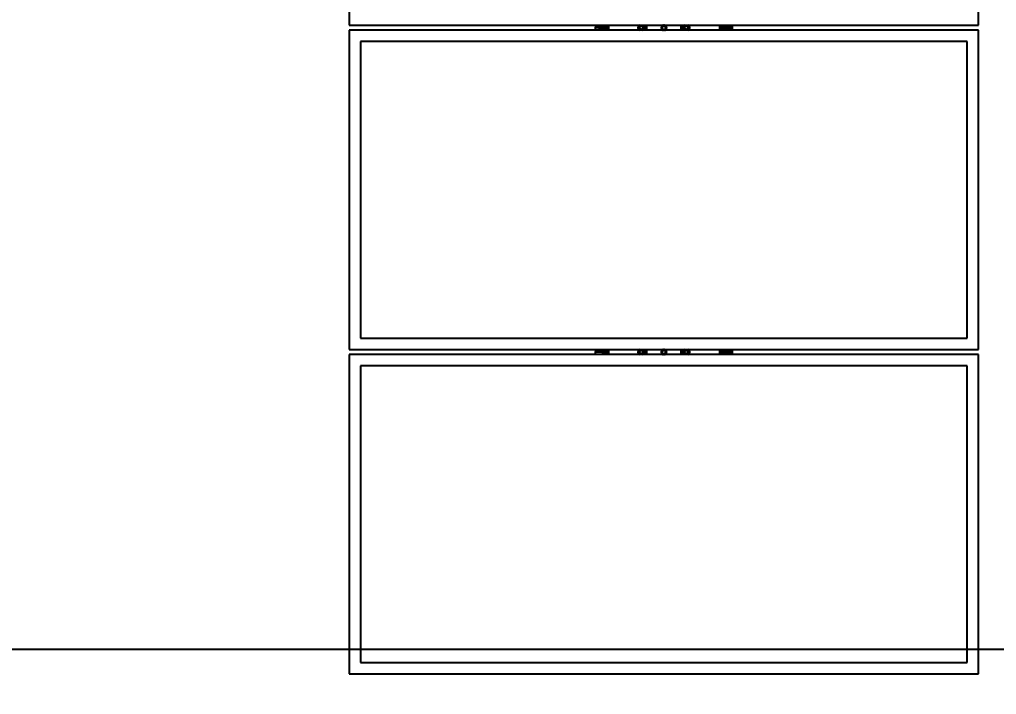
# Model space of a CAD drawing. Header units: feet. Extents: x -21 to 5170, y -254 to 1413.
# Drawn here: x 884.5 to 1023.5, y -151 to -55 of the extents above; entities that cross this region are included whole.
import ezdxf
from ezdxf import colors
from ezdxf.entities.mleader import LeaderData, LeaderLine
from ezdxf.math import Vec2, Vec3

# ---------------------------------------------------------------- set-up
doc = ezdxf.new("R2010")
doc.units = ezdxf.units.FT
doc.header["$MEASUREMENT"] = 0
doc.layers.add('E-ARRY-TABL', color=9, linetype='Continuous')
doc.layers.add('G-NPLT', color=67, linetype='Continuous', plot=False)
doc.styles.add('NEI-A', font='arial.ttf')

msp = doc.modelspace()

# ---------------------------------------------------------------- linework, layer by layer
at = {"layer": 'E-ARRY-TABL'}
for p, q in [((931.43656, -10.40365), (931.43656, -55.81444)), ((1020.97639, -55.81444), (1020.97639, -10.40365)), ((931.43656, -55.81444), (1020.97639, -55.81444)), ((931.43656, -56.54687), (931.43656, -101.95766)), ((1020.97639, -56.54687), (931.43656, -56.54687)), ((966.47886, -55.89406), (967.06491, -55.81444)), ((967.06564, -56.54687), (966.47886, -56.46724)), ((972.66805, -55.82241), (972.67681, -55.81444)), ((973.04274, -55.81444), (973.17131, -55.88905)), ((973.18062, -55.81444), (973.20658, -55.82827)), ((973.33612, -56.53889), (973.32736, -56.54687)), ((979.07921, -55.82021), (979.08559, -55.81444)), ((979.23234, -56.54687), (979.20405, -56.53167)), ((979.36827, -56.54687), (979.23972, -56.47113)), ((979.74253, -56.5411), (979.73614, -56.54687)), ((985.93409, -56.46724), (985.34731, -56.54687)), ((985.34805, -55.81444), (985.93409, -55.89406)), ((1020.97639, -101.95766), (1020.97639, -56.54687)), ((933.03876, -58.14906), (933.03876, -100.35546)), ((1019.37419, -58.14906), (933.03876, -58.14906)), ((1019.37419, -100.35546), (1019.37419, -58.14906)), ((933.03876, -100.35546), (1019.37419, -100.35546)), ((931.43656, -101.95766), (1020.97639, -101.95766)), ((931.43656, -102.69009), (931.43656, -148.10088)), ((1020.97639, -102.69009), (931.43656, -102.69009)), ((966.47886, -102.03729), (967.06491, -101.95766)), ((967.06564, -102.69009), (966.47886, -102.61046)), ((972.66805, -101.96563), (972.67681, -101.95766)), ((973.04274, -101.95766), (973.17131, -102.03227)), ((973.18062, -101.95766), (973.20658, -101.9715)), ((973.33612, -102.68212), (973.32736, -102.69009)), ((979.07921, -101.96343), (979.08559, -101.95766)), ((979.23234, -102.69009), (979.20405, -102.67489)), ((979.36827, -102.69009), (979.23972, -102.61435)), ((979.74253, -102.68432), (979.73614, -102.69009)), ((985.93409, -102.61046), (985.34731, -102.69009)), ((985.34805, -101.95766), (985.93409, -102.03729)), ((1020.97639, -148.10088), (1020.97639, -102.69009)), ((1019.37419, -104.29229), (933.03876, -104.29229)), ((933.03876, -104.29229), (933.03876, -146.49869)), ((1019.37419, -146.49869), (1019.37419, -104.29229)), ((933.03876, -146.49869), (1019.37419, -146.49869)), ((931.43656, -148.10088), (1020.97639, -148.10088))]:
    msp.add_line(p, q, dxfattribs=at)
for centre, radius in [((973.00209, -56.18065), 0.33715), ((973.00209, -56.18065), 0.24051), ((973.00209, -56.18065), 0.22889), ((979.41087, -56.18065), 0.33715), ((979.41087, -56.18065), 0.24051), ((979.41087, -56.18065), 0.22889), ((973.00209, -102.32388), 0.33715), ((973.00209, -102.32388), 0.24051), ((973.00209, -102.32388), 0.22889), ((979.41087, -102.32388), 0.33715), ((979.41087, -102.32388), 0.24051), ((979.41087, -102.32388), 0.22889)]:
    msp.add_circle(centre, radius, dxfattribs=at)
for centre, radius, start, end in [((973.00209, -56.18065), 0.48981, 132.9975613, 228.3883683), ((973.00209, -56.18065), 0.40742, 115.9892336, 244.0107664), ((973.00209, -56.18065), 0.40742, 295.9892336, 59.8725613), ((973.00209, -56.18065), 0.48981, 312.9975613, 48.3883881), ((979.41087, -56.18065), 0.48981, 132.6184959, 228.3883683), ((979.41087, -56.18065), 0.40742, 115.9892336, 239.4934959), ((979.41087, -56.18065), 0.40742, 295.9892336, 64.0107664), ((979.41087, -56.18065), 0.48981, 312.6184959, 48.3883881), ((973.00209, -102.32388), 0.48981, 132.9975613, 228.3883683), ((973.00209, -102.32388), 0.40742, 115.9892336, 244.0107664), ((973.00209, -102.32388), 0.40742, 295.9892336, 59.8725613), ((973.00209, -102.32388), 0.48981, 312.9975613, 48.3883881), ((979.41087, -102.32388), 0.48981, 132.6184959, 228.3883683), ((979.41087, -102.32388), 0.40742, 115.9892336, 239.4934959), ((979.41087, -102.32388), 0.40742, 295.9892336, 64.0107664), ((979.41087, -102.32388), 0.48981, 312.6184959, 48.3883881)]:
    msp.add_arc(centre, radius, start, end, dxfattribs=at)
for points, knots in [([(966.47886, -55.81444), (966.47886, -55.82291), (966.47886, -55.86459), (966.47886, -55.88099), (966.47886, -55.89406)], [0, 0, 0, 0, 0.203251759, 1, 1, 1, 1]), ([(966.47886, -55.89406), (966.47886, -55.90899), (966.47886, -55.93716), (966.47886, -55.96915), (966.47886, -55.99538), (966.47886, -56.03883), (966.47886, -56.07774), (966.47886, -56.10007), (966.47886, -56.10242)], [0, 0, 0, 0, 0.336781761, 0.635414469, 0.762435252, 0.874639399, 0.986817621, 1, 1, 1, 1]), ([(968.31681, -56.00512), (968.01073, -56.02549), (967.39861, -56.06624), (966.78543, -56.09036), (966.47886, -56.10242)], [0, 0, 0, 0, 0.500050032, 1, 1, 1, 1]), ([(966.47886, -56.21045), (966.47886, -56.20723), (966.47886, -56.20268), (966.47886, -56.19545), (966.47886, -56.19098), (966.47886, -56.18736), (966.47886, -56.18591), (966.47886, -56.18302), (966.47886, -56.17825), (966.47886, -56.17161), (966.47886, -56.16303), (966.47886, -56.14946), (966.47886, -56.12895), (966.47886, -56.11213), (966.47886, -56.10242)], [0, 0, 0, 0, 0.088792677, 0.125266565, 0.198196576, 0.211434953, 0.224673296, 0.237911626, 0.290864967, 0.355531486, 0.42020743, 0.526263413, 0.726625991, 1, 1, 1, 1]), ([(968.31659, -56.25909), (968.01043, -56.24835), (967.39814, -56.22689), (966.78527, -56.21593), (966.47886, -56.21045)], [0, 0, 0, 0, 0.500036901, 1, 1, 1, 1]), ([(966.47886, -56.46724), (966.47886, -56.46219), (966.47886, -56.43269), (966.47886, -56.40619), (966.47886, -56.3605), (966.47886, -56.31858), (966.47886, -56.26735), (966.47886, -56.22959), (966.47886, -56.21045)], [0, 0, 0, 0, 0.104408076, 0.610092505, 0.713229006, 0.816381409, 0.906958044, 1, 1, 1, 1]), ([(966.47886, -56.46724), (966.47886, -56.48096), (966.47886, -56.49751), (966.47886, -56.53967), (966.47886, -56.54687)], [0, 0, 0, 0, 0.829245833, 1, 1, 1, 1]), ([(968.31659, -56.25909), (968.3167, -56.28763), (968.31693, -56.34903), (968.31664, -56.43488), (968.31589, -56.50534), (968.31504, -56.53445), (968.31468, -56.54687)], [0, 0, 0, 0, 0.237682332, 0.511297981, 0.791460281, 1, 1, 1, 1]), ([(968.31469, -55.81444), (968.31504, -55.82694), (968.31584, -55.85523), (968.31661, -55.92047), (968.31674, -55.97702), (968.31681, -56.00512)], [0, 0, 0, 0, 0.284877006, 0.644722971, 1, 1, 1, 1]), ([(968.31681, -56.00512), (968.31673, -56.04443), (968.31664, -56.09143), (968.31635, -56.14681), (968.3163, -56.17172), (968.31629, -56.19279), (968.31636, -56.20806), (968.31636, -56.21903), (968.31645, -56.23505), (968.31654, -56.25), (968.31659, -56.25909)], [0, 0, 0, 0, 0.473900563, 0.566584192, 0.646097342, 0.765289978, 0.812851893, 0.824688911, 0.893504587, 1, 1, 1, 1]), ([(972.66451, -56.37455), (972.66458, -56.34294), (972.66472, -56.27914), (972.66487, -56.21318), (972.66494, -56.1799)], [0, 0, 0, 0, 0.495457963, 1, 1, 1, 1]), ([(972.83286, -56.47226), (972.78871, -56.44663), (972.7317, -56.41355), (972.67687, -56.38173), (972.66451, -56.37455)], [0, 0, 0, 0, 0.774619327, 1, 1, 1, 1]), ([(972.66494, -56.1799), (972.66495, -56.17529), (972.6651, -56.10956), (972.66524, -56.04514), (972.66537, -55.98525)], [0, 0, 0, 0, 0.070220322, 1, 1, 1, 1]), ([(972.66537, -55.98525), (972.69278, -55.96951), (972.74811, -55.93773), (972.80531, -55.90487), (972.83416, -55.8883)], [0, 0, 0, 0, 0.495457963, 1, 1, 1, 1]), ([(972.96144, -56.54687), (972.93258, -56.53012), (972.89021, -56.50553), (972.84673, -56.4803), (972.83286, -56.47226)], [0, 0, 0, 0, 0.681174188, 1, 1, 1, 1]), ([(972.83416, -55.8883), (972.83817, -55.886), (972.88158, -55.86106), (972.92413, -55.83662), (972.96276, -55.81444)], [0, 0, 0, 0, 0.09219659, 1, 1, 1, 1]), ([(973.17001, -56.473), (973.16601, -56.4753), (973.12259, -56.50024), (973.08004, -56.52468), (973.04142, -56.54687)], [0, 0, 0, 0, 0.09219659, 1, 1, 1, 1]), ([(973.3388, -56.37605), (973.31139, -56.3918), (973.25606, -56.42358), (973.19887, -56.45643), (973.17001, -56.473)], [0, 0, 0, 0, 0.495457963, 1, 1, 1, 1]), ([(973.17131, -55.88905), (973.18516, -55.89709), (973.24214, -55.93015), (973.29765, -55.96237), (973.33967, -55.98675)], [0, 0, 0, 0, 0.243165711, 1, 1, 1, 1]), ([(973.33923, -56.1814), (973.33922, -56.18602), (973.33908, -56.25175), (973.33893, -56.31616), (973.3388, -56.37605)], [0, 0, 0, 0, 0.070220322, 1, 1, 1, 1]), ([(973.33967, -55.98675), (973.3396, -56.01836), (973.33945, -56.08217), (973.33931, -56.14812), (973.33923, -56.1814)], [0, 0, 0, 0, 0.495457963, 1, 1, 1, 1]), ([(973.56953, -55.81444), (973.56975, -55.84299), (973.5716, -56.08712), (973.57027, -56.33127), (973.5691, -56.54687)], [0, 0, 0, 0, 0.116959652, 1, 1, 1, 1]), ([(973.7978, -56.54687), (973.79862, -56.3308), (973.79954, -56.08665), (973.79807, -55.84252), (973.7979, -55.81444)], [0, 0, 0, 0, 0.88496735, 1, 1, 1, 1]), ([(976.13535, -55.81444), (976.11578, -55.81668), (976.05271, -55.8239), (975.95766, -55.87928), (975.86635, -55.97264), (975.81334, -56.09258), (975.80502, -56.22191), (975.84196, -56.34639), (975.91979, -56.45062), (976.01958, -56.52313), (976.09556, -56.53969), (976.12849, -56.54687)], [0, 0, 0, 0, 0.055467135, 0.178740105, 0.301068238, 0.422074784, 0.541486052, 0.660550552, 0.781493861, 0.905315943, 1, 1, 1, 1]), ([(976.4382, -56.12842), (976.44155, -56.15488), (976.44724, -56.19969), (976.42984, -56.27001), (976.3944, -56.33333), (976.33358, -56.38659), (976.25877, -56.41697), (976.17772, -56.42103), (976.09973, -56.39794), (976.03404, -56.3505), (975.98781, -56.28436), (975.96582, -56.20653), (975.97073, -56.12553), (975.99184, -56.07547), (976.02041, -56.03062), (976.05667, -55.99054), (976.12746, -55.95191), (976.20735, -55.93858), (976.28758, -55.95249), (976.35801, -55.99222), (976.41306, -56.05238), (976.42984, -56.10313), (976.4382, -56.12842)], [0, 0, 0, 0, 0.05318276, 0.090051856, 0.143930989, 0.197508132, 0.250693831, 0.303997406, 0.357752004, 0.411588514, 0.465007081, 0.518157859, 0.571608056, 0.625348022, 0.625461196, 0.679189914, 0.732471661, 0.785668797, 0.839276455, 0.893156273, 0.946740624, 1, 1, 1, 1]), ([(976.60016, -56.22337), (976.60085, -56.18097), (976.60224, -56.09588), (976.54818, -55.97599), (976.45881, -55.88169), (976.36256, -55.82466), (976.29774, -55.81693), (976.27686, -55.81444)], [0, 0, 0, 0, 0.218328363, 0.43818827, 0.662256444, 0.89122321, 1, 1, 1, 1]), ([(976.29863, -56.54687), (976.33846, -56.53448), (976.42004, -56.5091), (976.51859, -56.42359), (976.58087, -56.32332), (976.59461, -56.25215), (976.60016, -56.22337)], [0, 0, 0, 0, 0.263744587, 0.540159175, 0.814036973, 1, 1, 1, 1]), ([(978.61501, -55.81444), (978.61433, -56.03375), (978.61358, -56.2779), (978.61485, -56.52203), (978.61498, -56.54687)], [0, 0, 0, 0, 0.898277382, 1, 1, 1, 1]), ([(978.84341, -56.54687), (978.84321, -56.52154), (978.84133, -56.27741), (978.84267, -56.03325), (978.84387, -55.81444)], [0, 0, 0, 0, 0.10376783, 1, 1, 1, 1]), ([(979.07201, -56.37232), (979.07229, -56.34071), (979.07286, -56.2769), (979.07344, -56.21095), (979.07373, -56.17767)], [0, 0, 0, 0, 0.495457963, 1, 1, 1, 1]), ([(979.23972, -56.47113), (979.22592, -56.463), (979.16917, -56.42956), (979.11387, -56.39698), (979.07201, -56.37232)], [0, 0, 0, 0, 0.243165711, 1, 1, 1, 1]), ([(979.07373, -56.17767), (979.07377, -56.17306), (979.07435, -56.10733), (979.07492, -56.04292), (979.07545, -55.98303)], [0, 0, 0, 0, 0.070220322, 1, 1, 1, 1]), ([(979.07545, -55.98303), (979.10297, -55.96746), (979.15851, -55.93605), (979.21592, -55.90358), (979.24488, -55.8872)], [0, 0, 0, 0, 0.495457963, 1, 1, 1, 1]), ([(979.24488, -55.8872), (979.2489, -55.88492), (979.29233, -55.86036), (979.33489, -55.83628), (979.37352, -55.81444)], [0, 0, 0, 0, 0.092516545, 1, 1, 1, 1]), ([(979.57685, -56.47411), (979.57284, -56.47638), (979.5294, -56.50095), (979.48684, -56.52502), (979.44822, -56.54687)], [0, 0, 0, 0, 0.092516545, 1, 1, 1, 1]), ([(979.45347, -55.81444), (979.48237, -55.83147), (979.52473, -55.85643), (979.56821, -55.88204), (979.58202, -55.89018)], [0, 0, 0, 0, 0.682346465, 1, 1, 1, 1]), ([(979.74628, -56.37828), (979.71877, -56.39384), (979.66323, -56.42525), (979.60582, -56.45773), (979.57685, -56.47411)], [0, 0, 0, 0, 0.495457963, 1, 1, 1, 1]), ([(979.58202, -55.89018), (979.626, -55.91609), (979.68279, -55.94955), (979.73741, -55.98173), (979.74972, -55.98899)], [0, 0, 0, 0, 0.774619327, 1, 1, 1, 1]), ([(979.748, -56.18363), (979.74796, -56.18825), (979.74738, -56.25398), (979.74681, -56.31839), (979.74628, -56.37828)], [0, 0, 0, 0, 0.070220322, 1, 1, 1, 1]), ([(979.74972, -55.98899), (979.74944, -56.0206), (979.74888, -56.0844), (979.7483, -56.15036), (979.748, -56.18363)], [0, 0, 0, 0, 0.495457963, 1, 1, 1, 1]), ([(984.09636, -56.25909), (984.09624, -56.29212), (984.09599, -56.36325), (984.09649, -56.45771), (984.09733, -56.52173), (984.09814, -56.54185), (984.09834, -56.54687)], [0, 0, 0, 0, 0.272878633, 0.587618909, 0.897093641, 1, 1, 1, 1]), ([(984.09835, -55.81444), (984.09815, -55.81947), (984.09735, -55.83962), (984.09645, -55.90288), (984.09625, -55.97085), (984.09614, -56.00512)], [0, 0, 0, 0, 0.141530855, 0.567144679, 1, 1, 1, 1]), ([(984.09614, -56.00512), (984.09622, -56.04443), (984.09632, -56.09143), (984.0966, -56.14681), (984.09665, -56.17172), (984.09666, -56.19279), (984.0966, -56.20806), (984.09659, -56.21903), (984.09651, -56.23505), (984.09642, -56.25), (984.09636, -56.25909)], [0, 0, 0, 0, 0.473900563, 0.566584192, 0.646097342, 0.765289978, 0.812851893, 0.824688911, 0.893504587, 1, 1, 1, 1]), ([(984.09614, -56.00512), (984.40223, -56.02549), (985.01434, -56.06624), (985.62753, -56.09036), (985.93409, -56.10242)], [0, 0, 0, 0, 0.500050032, 1, 1, 1, 1]), ([(984.09636, -56.25909), (984.40253, -56.24835), (985.01481, -56.22689), (985.62768, -56.21593), (985.93409, -56.21045)], [0, 0, 0, 0, 0.500036901, 1, 1, 1, 1]), ([(985.93409, -55.89406), (985.93409, -55.88034), (985.93409, -55.8638), (985.93409, -55.82164), (985.93409, -55.81444)], [0, 0, 0, 0, 0.829245833, 1, 1, 1, 1]), ([(985.93409, -55.89406), (985.93409, -55.90913), (985.93409, -55.93895), (985.93409, -55.96794), (985.93409, -56.00253), (985.93409, -56.04858), (985.93409, -56.08523), (985.93409, -56.10242)], [0, 0, 0, 0, 0.332265312, 0.657491515, 0.788304514, 0.900705037, 1, 1, 1, 1]), ([(985.93409, -56.10242), (985.93409, -56.11574), (985.93409, -56.13421), (985.93409, -56.15454), (985.93409, -56.16253), (985.93409, -56.17051), (985.93409, -56.17782), (985.93409, -56.18447), (985.93409, -56.18614), (985.93409, -56.18846), (985.93409, -56.19145), (985.93409, -56.19677), (985.93409, -56.20311), (985.93409, -56.20811), (985.93409, -56.21045)], [0, 0, 0, 0, 0.378460386, 0.525059812, 0.561520365, 0.597982148, 0.743875857, 0.762193155, 0.780422606, 0.789537342, 0.825996993, 0.862456604, 0.935401836, 1, 1, 1, 1]), ([(985.93409, -56.21045), (985.93409, -56.22916), (985.93409, -56.26908), (985.93409, -56.32202), (985.93409, -56.36547), (985.93409, -56.39243), (985.93409, -56.42416), (985.93409, -56.45249), (985.93409, -56.46724)], [0, 0, 0, 0, 0.090987099, 0.194222261, 0.297480686, 0.412851507, 0.694273649, 1, 1, 1, 1]), ([(985.93409, -56.54687), (985.93409, -56.5384), (985.93409, -56.49672), (985.93409, -56.48031), (985.93409, -56.46724)], [0, 0, 0, 0, 0.203251759, 1, 1, 1, 1]), ([(966.47886, -101.95766), (966.47886, -101.96613), (966.47886, -102.00781), (966.47886, -102.02421), (966.47886, -102.03729)], [0, 0, 0, 0, 0.203251759, 1, 1, 1, 1]), ([(966.47886, -102.03729), (966.47886, -102.05222), (966.47886, -102.08038), (966.47886, -102.11237), (966.47886, -102.1386), (966.47886, -102.18205), (966.47886, -102.22096), (966.47886, -102.24329), (966.47886, -102.24564)], [0, 0, 0, 0, 0.336781761, 0.635414469, 0.762435252, 0.874639399, 0.986817621, 1, 1, 1, 1]), ([(968.31681, -102.14834), (968.01073, -102.16872), (967.39861, -102.20946), (966.78543, -102.23358), (966.47886, -102.24564)], [0, 0, 0, 0, 0.500050032, 1, 1, 1, 1]), ([(966.47886, -102.35368), (966.47886, -102.35045), (966.47886, -102.3459), (966.47886, -102.33868), (966.47886, -102.33421), (966.47886, -102.33059), (966.47886, -102.32914), (966.47886, -102.32624), (966.47886, -102.32147), (966.47886, -102.31483), (966.47886, -102.30626), (966.47886, -102.29269), (966.47886, -102.27217), (966.47886, -102.25535), (966.47886, -102.24564)], [0, 0, 0, 0, 0.088792677, 0.125266565, 0.198196576, 0.211434953, 0.224673296, 0.237911626, 0.290864967, 0.355531486, 0.42020743, 0.526263413, 0.726625991, 1, 1, 1, 1]), ([(968.31659, -102.40231), (968.01043, -102.39158), (967.39814, -102.37011), (966.78527, -102.35915), (966.47886, -102.35368)], [0, 0, 0, 0, 0.500036901, 1, 1, 1, 1]), ([(966.47886, -102.61046), (966.47886, -102.60542), (966.47886, -102.57591), (966.47886, -102.54941), (966.47886, -102.50372), (966.47886, -102.4618), (966.47886, -102.41058), (966.47886, -102.37281), (966.47886, -102.35368)], [0, 0, 0, 0, 0.104408076, 0.610092505, 0.713229006, 0.816381409, 0.906958044, 1, 1, 1, 1]), ([(966.47886, -102.61046), (966.47886, -102.62418), (966.47886, -102.64073), (966.47886, -102.68289), (966.47886, -102.69009)], [0, 0, 0, 0, 0.829245833, 1, 1, 1, 1]), ([(968.31659, -102.40231), (968.3167, -102.43085), (968.31693, -102.49225), (968.31664, -102.5781), (968.31589, -102.64856), (968.31504, -102.67767), (968.31468, -102.69009)], [0, 0, 0, 0, 0.237682332, 0.511297981, 0.791460281, 1, 1, 1, 1]), ([(968.31469, -101.95766), (968.31504, -101.97016), (968.31584, -101.99845), (968.31661, -102.06369), (968.31674, -102.12025), (968.31681, -102.14834)], [0, 0, 0, 0, 0.284877006, 0.644722971, 1, 1, 1, 1]), ([(968.31681, -102.14834), (968.31673, -102.18765), (968.31664, -102.23465), (968.31635, -102.29003), (968.3163, -102.31494), (968.31629, -102.33601), (968.31636, -102.35129), (968.31636, -102.36225), (968.31645, -102.37827), (968.31654, -102.39323), (968.31659, -102.40231)], [0, 0, 0, 0, 0.473900563, 0.566584192, 0.646097342, 0.765289978, 0.812851893, 0.824688911, 0.893504587, 1, 1, 1, 1]), ([(972.66451, -102.51778), (972.66458, -102.48617), (972.66472, -102.42236), (972.66487, -102.3564), (972.66494, -102.32313)], [0, 0, 0, 0, 0.495457963, 1, 1, 1, 1]), ([(972.83286, -102.61548), (972.78871, -102.58985), (972.7317, -102.55677), (972.67687, -102.52495), (972.66451, -102.51778)], [0, 0, 0, 0, 0.774619327, 1, 1, 1, 1]), ([(972.66494, -102.32313), (972.66495, -102.31851), (972.6651, -102.25278), (972.66524, -102.18836), (972.66537, -102.12847)], [0, 0, 0, 0, 0.070220322, 1, 1, 1, 1]), ([(972.66537, -102.12847), (972.69278, -102.11273), (972.74811, -102.08095), (972.80531, -102.0481), (972.83416, -102.03152)], [0, 0, 0, 0, 0.495457963, 1, 1, 1, 1]), ([(972.96144, -102.69009), (972.93258, -102.67334), (972.89021, -102.64876), (972.84673, -102.62352), (972.83286, -102.61548)], [0, 0, 0, 0, 0.681174188, 1, 1, 1, 1]), ([(972.83416, -102.03152), (972.83817, -102.02922), (972.88158, -102.00428), (972.92413, -101.97985), (972.96276, -101.95766)], [0, 0, 0, 0, 0.09219659, 1, 1, 1, 1]), ([(973.17001, -102.61623), (973.16601, -102.61853), (973.12259, -102.64347), (973.08004, -102.66791), (973.04142, -102.69009)], [0, 0, 0, 0, 0.09219659, 1, 1, 1, 1]), ([(973.3388, -102.51928), (973.31139, -102.53502), (973.25606, -102.5668), (973.19887, -102.59965), (973.17001, -102.61623)], [0, 0, 0, 0, 0.495457963, 1, 1, 1, 1]), ([(973.17131, -102.03227), (973.18516, -102.04031), (973.24214, -102.07337), (973.29765, -102.10559), (973.33967, -102.12997)], [0, 0, 0, 0, 0.243165711, 1, 1, 1, 1]), ([(973.33923, -102.32463), (973.33922, -102.32924), (973.33908, -102.39497), (973.33893, -102.45939), (973.3388, -102.51928)], [0, 0, 0, 0, 0.070220322, 1, 1, 1, 1]), ([(973.33967, -102.12997), (973.3396, -102.16159), (973.33945, -102.22539), (973.33931, -102.29135), (973.33923, -102.32463)], [0, 0, 0, 0, 0.495457963, 1, 1, 1, 1]), ([(973.56953, -101.95766), (973.56975, -101.98621), (973.5716, -102.23034), (973.57027, -102.4745), (973.5691, -102.69009)], [0, 0, 0, 0, 0.116959652, 1, 1, 1, 1]), ([(973.7978, -102.69009), (973.79862, -102.47403), (973.79954, -102.22988), (973.79807, -101.98574), (973.7979, -101.95766)], [0, 0, 0, 0, 0.88496735, 1, 1, 1, 1]), ([(976.13535, -101.95766), (976.11578, -101.9599), (976.05271, -101.96713), (975.95766, -102.02251), (975.86635, -102.11587), (975.81334, -102.23581), (975.80502, -102.36513), (975.84196, -102.48962), (975.91979, -102.59385), (976.01958, -102.66636), (976.09556, -102.68292), (976.12849, -102.69009)], [0, 0, 0, 0, 0.055467135, 0.178740105, 0.301068238, 0.422074784, 0.541486052, 0.660550552, 0.781493861, 0.905315943, 1, 1, 1, 1]), ([(976.4382, -102.27164), (976.44155, -102.2981), (976.44724, -102.34291), (976.42984, -102.41323), (976.3944, -102.47655), (976.33358, -102.52981), (976.25877, -102.56019), (976.17772, -102.56425), (976.09973, -102.54117), (976.03404, -102.49373), (975.98781, -102.42758), (975.96582, -102.34975), (975.97073, -102.26875), (975.99184, -102.21869), (976.02041, -102.17384), (976.05667, -102.13376), (976.12746, -102.09513), (976.20735, -102.08181), (976.28758, -102.09571), (976.35801, -102.13544), (976.41306, -102.19561), (976.42984, -102.24635), (976.4382, -102.27164)], [0, 0, 0, 0, 0.05318276, 0.090051856, 0.143930989, 0.197508132, 0.250693831, 0.303997406, 0.357752004, 0.411588514, 0.465007081, 0.518157859, 0.571608056, 0.625348022, 0.625461196, 0.679189914, 0.732471661, 0.785668797, 0.839276455, 0.893156273, 0.946740624, 1, 1, 1, 1]), ([(976.60016, -102.36659), (976.60085, -102.32419), (976.60224, -102.2391), (976.54818, -102.11922), (976.45881, -102.02492), (976.36256, -101.96789), (976.29774, -101.96015), (976.27686, -101.95766)], [0, 0, 0, 0, 0.218328363, 0.43818827, 0.662256444, 0.89122321, 1, 1, 1, 1]), ([(976.29863, -102.69009), (976.33846, -102.6777), (976.42004, -102.65232), (976.51859, -102.56681), (976.58087, -102.46654), (976.59461, -102.39538), (976.60016, -102.36659)], [0, 0, 0, 0, 0.263744587, 0.540159175, 0.814036973, 1, 1, 1, 1]), ([(978.61501, -101.95766), (978.61433, -102.17697), (978.61358, -102.42112), (978.61485, -102.66526), (978.61498, -102.69009)], [0, 0, 0, 0, 0.898277382, 1, 1, 1, 1]), ([(978.84341, -102.69009), (978.84321, -102.66476), (978.84133, -102.42063), (978.84267, -102.17648), (978.84387, -101.95766)], [0, 0, 0, 0, 0.10376783, 1, 1, 1, 1]), ([(979.07201, -102.51554), (979.07229, -102.48393), (979.07286, -102.42013), (979.07344, -102.35417), (979.07373, -102.3209)], [0, 0, 0, 0, 0.495457963, 1, 1, 1, 1]), ([(979.23972, -102.61435), (979.22592, -102.60622), (979.16917, -102.57278), (979.11387, -102.5402), (979.07201, -102.51554)], [0, 0, 0, 0, 0.243165711, 1, 1, 1, 1]), ([(979.07373, -102.3209), (979.07377, -102.31628), (979.07435, -102.25055), (979.07492, -102.18614), (979.07545, -102.12625)], [0, 0, 0, 0, 0.070220322, 1, 1, 1, 1]), ([(979.07545, -102.12625), (979.10297, -102.11069), (979.15851, -102.07927), (979.21592, -102.0468), (979.24488, -102.03042)], [0, 0, 0, 0, 0.495457963, 1, 1, 1, 1]), ([(979.24488, -102.03042), (979.2489, -102.02815), (979.29233, -102.00358), (979.33489, -101.97951), (979.37352, -101.95766)], [0, 0, 0, 0, 0.092516545, 1, 1, 1, 1]), ([(979.57685, -102.61733), (979.57284, -102.61961), (979.5294, -102.64417), (979.48684, -102.66825), (979.44822, -102.69009)], [0, 0, 0, 0, 0.092516545, 1, 1, 1, 1]), ([(979.45347, -101.95766), (979.48237, -101.97469), (979.52473, -101.99965), (979.56821, -102.02526), (979.58202, -102.0334)], [0, 0, 0, 0, 0.682346465, 1, 1, 1, 1]), ([(979.74628, -102.5215), (979.71877, -102.53706), (979.66323, -102.56848), (979.60582, -102.60095), (979.57685, -102.61733)], [0, 0, 0, 0, 0.495457963, 1, 1, 1, 1]), ([(979.58202, -102.0334), (979.626, -102.05932), (979.68279, -102.09277), (979.73741, -102.12496), (979.74972, -102.13221)], [0, 0, 0, 0, 0.774619327, 1, 1, 1, 1]), ([(979.748, -102.32686), (979.74796, -102.33147), (979.74738, -102.3972), (979.74681, -102.46161), (979.74628, -102.5215)], [0, 0, 0, 0, 0.070220322, 1, 1, 1, 1]), ([(979.74972, -102.13221), (979.74944, -102.16382), (979.74888, -102.22762), (979.7483, -102.29358), (979.748, -102.32686)], [0, 0, 0, 0, 0.495457963, 1, 1, 1, 1]), ([(984.09636, -102.40231), (984.09624, -102.43534), (984.09599, -102.50647), (984.09649, -102.60093), (984.09733, -102.66496), (984.09814, -102.68507), (984.09834, -102.69009)], [0, 0, 0, 0, 0.272878633, 0.587618909, 0.897093641, 1, 1, 1, 1]), ([(984.09835, -101.95766), (984.09815, -101.96269), (984.09735, -101.98284), (984.09645, -102.0461), (984.09625, -102.11407), (984.09614, -102.14834)], [0, 0, 0, 0, 0.141530855, 0.567144679, 1, 1, 1, 1]), ([(984.09614, -102.14834), (984.09622, -102.18765), (984.09632, -102.23465), (984.0966, -102.29003), (984.09665, -102.31494), (984.09666, -102.33601), (984.0966, -102.35129), (984.09659, -102.36225), (984.09651, -102.37827), (984.09642, -102.39323), (984.09636, -102.40231)], [0, 0, 0, 0, 0.473900563, 0.566584192, 0.646097342, 0.765289978, 0.812851893, 0.824688911, 0.893504587, 1, 1, 1, 1]), ([(984.09614, -102.14834), (984.40223, -102.16872), (985.01434, -102.20946), (985.62753, -102.23358), (985.93409, -102.24564)], [0, 0, 0, 0, 0.500050032, 1, 1, 1, 1]), ([(984.09636, -102.40231), (984.40253, -102.39158), (985.01481, -102.37011), (985.62768, -102.35915), (985.93409, -102.35368)], [0, 0, 0, 0, 0.500036901, 1, 1, 1, 1]), ([(985.93409, -102.03729), (985.93409, -102.02357), (985.93409, -102.00702), (985.93409, -101.96486), (985.93409, -101.95766)], [0, 0, 0, 0, 0.829245833, 1, 1, 1, 1]), ([(985.93409, -102.03729), (985.93409, -102.05235), (985.93409, -102.08217), (985.93409, -102.11116), (985.93409, -102.14576), (985.93409, -102.1918), (985.93409, -102.22845), (985.93409, -102.24564)], [0, 0, 0, 0, 0.332265312, 0.657491515, 0.788304514, 0.900705037, 1, 1, 1, 1]), ([(985.93409, -102.24564), (985.93409, -102.25896), (985.93409, -102.27743), (985.93409, -102.29776), (985.93409, -102.30576), (985.93409, -102.31373), (985.93409, -102.32105), (985.93409, -102.32769), (985.93409, -102.32936), (985.93409, -102.33168), (985.93409, -102.33467), (985.93409, -102.33999), (985.93409, -102.34633), (985.93409, -102.35133), (985.93409, -102.35368)], [0, 0, 0, 0, 0.378460386, 0.525059812, 0.561520365, 0.597982148, 0.743875857, 0.762193155, 0.780422606, 0.789537342, 0.825996993, 0.862456604, 0.935401836, 1, 1, 1, 1]), ([(985.93409, -102.35368), (985.93409, -102.37238), (985.93409, -102.4123), (985.93409, -102.46524), (985.93409, -102.50869), (985.93409, -102.53565), (985.93409, -102.56738), (985.93409, -102.59571), (985.93409, -102.61046)], [0, 0, 0, 0, 0.090987099, 0.194222261, 0.297480686, 0.412851507, 0.694273649, 1, 1, 1, 1]), ([(985.93409, -102.69009), (985.93409, -102.68162), (985.93409, -102.63994), (985.93409, -102.62354), (985.93409, -102.61046)], [0, 0, 0, 0, 0.203251759, 1, 1, 1, 1])]:
    msp.add_open_spline(points, degree=3, knots=knots, dxfattribs=at)
at = {"layer": 'G-NPLT'}
msp.add_lwpolyline([(487.24383, 315.58045), (1135.42565, 315.58045), (1135.42565, -144.6313), (487.24383, -144.6313)], close=True, dxfattribs=at)

# ---------------------------------------------------------------- next in the draw order: leaders
ml = msp.add_multileader_mtext('Standard', dxfattribs=at)
ml.set_content('\\A1;NEXTRACKER', color=256, style='NEI-A')
ml.set_leader_properties()
ml.build(insert=Vec2(0, 0))
ml.multileader.update_dxf_attribs({"dogleg_length": 0.89968, "arrow_head_size": 64.60241})
ctx = ml.context
ctx.base_point, ctx.char_height, ctx.arrow_head_size, ctx.landing_gap_size, ctx.plane_origin = Vec3(548.11818, -201.63335), 43.068273, 64.60241, 33.07065, Vec3(16248.8215, -11812.68326)
notes = []
notes.append((ctx, [(0, (0, 0, 0), (0, 0), (1, 0), 1, [])]))
ctx.mtext.insert, ctx.mtext.width, ctx.mtext.flow_direction = Vec3(581.18883, -179.73199), 410.8719117, 5
ctx.mtext.has_bg_fill, ctx.mtext.bg_color, ctx.mtext.bg_scale_factor, ctx.mtext.bg_transparency, ctx.mtext.use_window_bg_color = 1, -1073741824, 1.5, 0, 1
for ctx, leaders in notes:
    for number, flags, end, landing, length, lines in leaders:
        leader = LeaderData()
        leader.index, (leader.has_last_leader_line, leader.has_dogleg_vector, leader.attachment_direction) = number, flags
        leader.last_leader_point, leader.dogleg_vector, leader.dogleg_length = Vec3(end), Vec3(landing), length
        for number, points, colour, breaks in lines:
            line = LeaderLine()
            line.index, line.vertices, line.color, line.breaks = number, Vec3.list(points), colors.encode_raw_color(colour), breaks
            leader.lines.append(line)
        ctx.leaders.append(leader)

# ---------------------------------------------------------------- next in the draw order: leaders
ml = msp.add_multileader_mtext('Standard', dxfattribs=at)
ml.set_content('\\A1;ATI', color=256, style='NEI-A')
ml.set_leader_properties()
ml.build(insert=Vec2(0, 0))
ml.multileader.update_dxf_attribs({"dogleg_length": 0.89968, "arrow_head_size": 64.60241})
ctx = ml.context
ctx.base_point, ctx.char_height, ctx.arrow_head_size, ctx.landing_gap_size, ctx.plane_origin = Vec3(2046.95625, -210.91911), 43.068273, 64.60241, 33.07065, Vec3(17655.77939, -11807.0407)
notes = []
notes.append((ctx, [(0, (0, 0, 0), (0, 0), (1, 0), 1, [])]))
ctx.mtext.insert, ctx.mtext.width, ctx.mtext.flow_direction = Vec3(2080.0269, -189.38498), 97.1085959, 5
ctx.mtext.has_bg_fill, ctx.mtext.bg_color, ctx.mtext.bg_scale_factor, ctx.mtext.bg_transparency, ctx.mtext.use_window_bg_color = 1, -1073741824, 1.5, 0, 1
for ctx, leaders in notes:
    for number, flags, end, landing, length, lines in leaders:
        leader = LeaderData()
        leader.index, (leader.has_last_leader_line, leader.has_dogleg_vector, leader.attachment_direction) = number, flags
        leader.last_leader_point, leader.dogleg_vector, leader.dogleg_length = Vec3(end), Vec3(landing), length
        for number, points, colour, breaks in lines:
            line = LeaderLine()
            line.index, line.vertices, line.color, line.breaks = number, Vec3.list(points), colors.encode_raw_color(colour), breaks
            leader.lines.append(line)
        ctx.leaders.append(leader)

# ---------------------------------------------------------------- next in the draw order: leaders
ml = msp.add_multileader_mtext('Standard', dxfattribs=at)
ml.set_content('\\A1;GAMECHANGE', color=256, style='NEI-A')
ml.set_leader_properties()
ml.build(insert=Vec2(0, 0))
ml.multileader.update_dxf_attribs({"dogleg_length": 0.89968, "arrow_head_size": 64.60241})
ctx = ml.context
ctx.base_point, ctx.char_height, ctx.arrow_head_size, ctx.landing_gap_size, ctx.plane_origin = Vec3(3193.50933, -201.22638), 43.068273, 64.60241, 33.07065, Vec3(19000.63376, -11807.0407)
notes = []
notes.append((ctx, [(0, (0, 0, 0), (0, 0), (1, 0), 1, [])]))
ctx.mtext.insert, ctx.mtext.width, ctx.mtext.flow_direction = Vec3(3226.57997, -179.32502), 410.8719117, 5
ctx.mtext.has_bg_fill, ctx.mtext.bg_color, ctx.mtext.bg_scale_factor, ctx.mtext.bg_transparency, ctx.mtext.use_window_bg_color = 1, -1073741824, 1.5, 0, 1
for ctx, leaders in notes:
    for number, flags, end, landing, length, lines in leaders:
        leader = LeaderData()
        leader.index, (leader.has_last_leader_line, leader.has_dogleg_vector, leader.attachment_direction) = number, flags
        leader.last_leader_point, leader.dogleg_vector, leader.dogleg_length = Vec3(end), Vec3(landing), length
        for number, points, colour, breaks in lines:
            line = LeaderLine()
            line.index, line.vertices, line.color, line.breaks = number, Vec3.list(points), colors.encode_raw_color(colour), breaks
            leader.lines.append(line)
        ctx.leaders.append(leader)

# ---------------------------------------------------------------- next in the draw order: leaders
ml = msp.add_multileader_mtext('Standard', dxfattribs=at)
ml.set_content('\\A1;FTC', color=256, style='NEI-A')
ml.set_leader_properties()
ml.build(insert=Vec2(0, 0))
ml.multileader.update_dxf_attribs({"dogleg_length": 0.89968, "arrow_head_size": 64.60241})
ctx = ml.context
ctx.base_point, ctx.char_height, ctx.arrow_head_size, ctx.landing_gap_size, ctx.plane_origin = Vec3(4694.02381, -210.43336), 43.068273, 64.60241, 33.07065, Vec3(20345.48813, -11807.0407)
notes = []
notes.append((ctx, [(0, (0, 0, 0), (0, 0), (1, 0), 1, [])]))
ctx.mtext.insert, ctx.mtext.width, ctx.mtext.flow_direction = Vec3(4727.09445, -188.532), 126.6975761, 5
ctx.mtext.has_bg_fill, ctx.mtext.bg_color, ctx.mtext.bg_scale_factor, ctx.mtext.bg_transparency, ctx.mtext.use_window_bg_color = 1, -1073741824, 1.5, 0, 1
for ctx, leaders in notes:
    for number, flags, end, landing, length, lines in leaders:
        leader = LeaderData()
        leader.index, (leader.has_last_leader_line, leader.has_dogleg_vector, leader.attachment_direction) = number, flags
        leader.last_leader_point, leader.dogleg_vector, leader.dogleg_length = Vec3(end), Vec3(landing), length
        for number, points, colour, breaks in lines:
            line = LeaderLine()
            line.index, line.vertices, line.color, line.breaks = number, Vec3.list(points), colors.encode_raw_color(colour), breaks
            leader.lines.append(line)
        ctx.leaders.append(leader)

doc.saveas('drawing.dxf')
